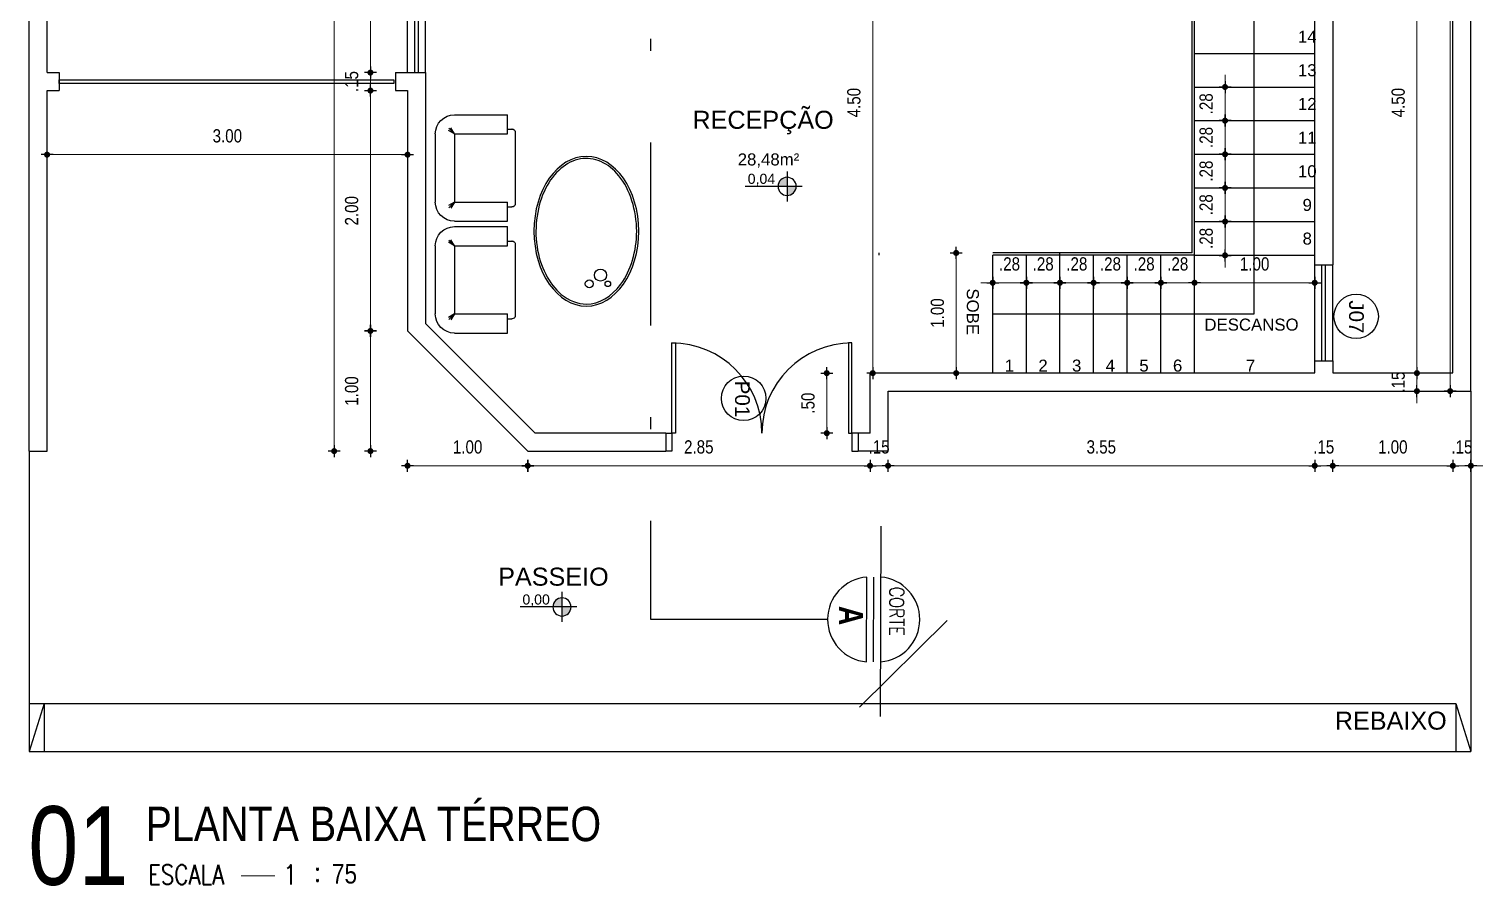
# Model space of a CAD drawing. Header units: millimetres. Extents: x 3212 to 6878, y 1640 to 3386.
# Drawn here: x 3211.97 to 3224.07, y 1699.44 to 1706.57 of the extents above; entities that cross this region are included whole.
import ezdxf
from ezdxf.enums import TextEntityAlignment as Align

# ---------------------------------------------------------------- set-up
doc = ezdxf.new("R2010")
doc.units = ezdxf.units.MM
doc.header["$LTSCALE"] = 0.8
doc.linetypes.add('DASHDOT2', pattern=[12.7, 6.35, -3.175, 0, -3.175])
for name, color, linetype in [('0-COTAS', 8, 'Continuous'), ('A-PEN-W', 7, 'Continuous'), ('A-PEN-Y', 2, 'Continuous'), ('COTA', 2, 'Continuous'), ('E-TXT-G', 3, 'Continuous'), ('E-TXT-Y', 2, 'Continuous'), ('MOVEIS', 7, 'Continuous'), ('NIVEIS', 1, 'Continuous')]:
    doc.layers.add(name, color=color, linetype=linetype)
doc.layers.add('COTAS', color=53, linetype='Continuous', lineweight=9)
doc.layers.add('E-TXT-W', color=7, linetype='Continuous', lineweight=20)
doc.styles.add('CARIMBO_DADOS', font='arial.ttf', dxfattribs={"height": 0.1})
doc.styles.add('F2', font='ARIALN.TTF')
doc.styles.add('REG140', font='romans.shx', dxfattribs={"width": 0.8, "height": 0.35})
doc.styles.add('REG60', font='romans.shx', dxfattribs={"width": 0.8, "height": 0.15})
doc.styles.add('REG80', font='romans.shx', dxfattribs={"width": 0.8, "height": 0.1})
doc.styles.add('REGUA80', font='arial.ttf', dxfattribs={"height": 1})
doc.styles.add('SANSSERIF2', font='sanssb__.ttf', dxfattribs={"width": 0.8})
doc.styles.add('T20', font='PORT2', dxfattribs={"height": 0.2})
doc.styles.add('TEXT', font='arial.ttf')
doc.dimstyles.new('ARQUITETURA', dxfattribs={"dimtxt": 0.11, "dimasz": 0.05, "dimexe": 0.1, "dimexo": 0, "dimgap": 0.1, "dimtad": 1, "dimzin": 5, "dimdsep": 46, "dimtxsty": 'F2', "dimblk": 'COTA', "dimcen": 0, "dimse1": 1, "dimse2": 1, "dimadec": 0, "dimazin": 0, "dimtfac": 2, "dimtix": 1, "dimtmove": 2, "dimatfit": 3, "dimldrblk": 'COTA', "dimfxl": 0, "dimtolj": 1, "dimtzin": 5, "dimarcsym": 0})

# ---------------------------------------------------------------- blocks, each defined once
blk = doc.blocks.new('cotas')
at = {"layer": 'A-PEN-Y'}
h = blk.add_hatch(color=256, dxfattribs=at)
h.paths.add_polyline_path([(0.135, 0, 0.414214), (0, 0.135), (0, 0)])
h.paths.add_polyline_path([(0, 0), (-0.135, 0, 0.414214), (0, -0.135)])
at = {"layer": 'A-PEN-W'}
for p, q in [((0, 0.223), (0, -0.223)), ((-0.223, 0), (0.621, 0))]:
    blk.add_line(p, q, dxfattribs=at)
blk.add_circle((0, 0), 0.135, dxfattribs=at)
at = {"layer": 'A-PEN-W', "style": 'T20'}
blk.add_attdef('COTA', (0.167, 0.038), '', height=0.15, dxfattribs=at)
blk = doc.blocks.new('SOFA_1LG')
at = {"layer": 'MOVEIS'}
for p, q in [((-0.354, 0), (0.354, 0)), ((-0.354, -0.2), (-0.413, -0.14)), ((-0.354, -0.2), (-0.391, -0.137)), ((0.354, -0.2), (0.391, -0.137)), ((0.354, -0.2), (0.413, -0.14)), ((-0.554, -0.2), (-0.554, -0.75)), ((-0.354, -0.2), (-0.417, -0.163)), ((-0.354, -0.2), (0.354, -0.2)), ((-0.354, -0.2), (-0.354, -0.75)), ((0.354, -0.2), (0.417, -0.163)), ((0.354, -0.2), (0.354, -0.75)), ((0.554, -0.2), (0.554, -0.75)), ((-0.354, -0.75), (-0.554, -0.75)), ((-0.404, -0.75), (-0.404, -0.795)), ((0.554, -0.75), (0.354, -0.75)), ((0.404, -0.75), (0.404, -0.795)), ((-0.404, -0.801), (-0.404, -0.795)), ((-0.381, -0.83), (0.381, -0.83)), ((0.404, -0.801), (0.404, -0.795))]:
    blk.add_line(p, q, dxfattribs=at)
for centre, radius, start, end in [((-0.354, -0.2), 0.2, 90, 180), ((0.354, -0.2), 0.2, 360, 90), ((-0.374, -0.801), 0.03, 180, 257.6264), ((0.374, -0.801), 0.03, 282.3736, 0)]:
    blk.add_arc(centre, radius, start, end, dxfattribs=at)
blk = doc.blocks.new('COTA')
at = {"layer": 'COTA'}
for p, q in [((-1, 0), (1, 0)), ((0, 1), (0, -1))]:
    blk.add_line(p, q, dxfattribs=at)
at = {"layer": 'COTA', "const_width": 0.5}
blk.add_lwpolyline([(-0.25, 0, 1), (0.25, 0, 1)], format="xyb", close=True, dxfattribs=at)
blk = doc.blocks.new('*D309')
at = {"layer": '0-COTAS', "color": 0, "lineweight": -2, "transparency": 16777216}
blk.add_line((3552.551, 1830.863), (3552.551, 1829.963), dxfattribs=at)
at = {"layer": 'Defpoints', "color": 0, "transparency": 16777216}
for p in [(3552.86, 1830.913), (3552.551, 1829.913), (3553.86, 1829.913)]:
    blk.add_point(p, dxfattribs=at)
at = {"layer": '0-COTAS', "color": 0, "lineweight": -2, "transparency": 16777216, "xscale": 0.05, "yscale": 0.05, "zscale": 0.05}
for p, rotation in [((3552.551, 1830.913), 90), ((3552.551, 1829.913), 270)]:
    blk.add_blockref('COTA', p, dxfattribs=dict(at, rotation=rotation))
at = {"layer": '0-COTAS', "color": 0, "transparency": 16777216, "insert": (3552.395, 1830.413), "char_height": 0.11, "attachment_point": 5, "rotation": 90, "style": 'F2'}
blk.add_mtext('\\A1;1.00', dxfattribs=at)
blk = doc.blocks.new('*D387')
at = {"layer": '0-COTAS', "color": 0, "lineweight": -2, "transparency": 16777216}
blk.add_line((3553.81, 1829.791), (3552.91, 1829.791), dxfattribs=at)
at = {"layer": 'Defpoints', "color": 0, "transparency": 16777216}
for p in [(3552.86, 1830.913), (3553.86, 1829.913), (3552.86, 1829.791)]:
    blk.add_point(p, dxfattribs=at)
at = {"layer": '0-COTAS', "color": 0, "lineweight": -2, "transparency": 16777216, "xscale": 0.05, "yscale": 0.05, "zscale": 0.05, "rotation": 180}
blk.add_blockref('COTA', (3552.86, 1829.791), dxfattribs=at)
at = {"layer": '0-COTAS', "color": 0, "lineweight": -2, "transparency": 16777216, "xscale": 0.05, "yscale": 0.05, "zscale": 0.05}
blk.add_blockref('COTA', (3553.86, 1829.791), dxfattribs=at)
at = {"layer": '0-COTAS', "color": 0, "transparency": 16777216, "insert": (3553.36, 1829.947), "char_height": 0.11, "attachment_point": 5, "style": 'F2'}
blk.add_mtext('\\A1;1.00', dxfattribs=at)
blk = doc.blocks.new('*D310')
at = {"layer": '0-COTAS', "color": 0, "lineweight": -2, "transparency": 16777216}
for p, q in [((3561.261, 1830.612), (3561.261, 1830.662)), ((3561.261, 1830.562), (3561.261, 1830.412)), ((3561.261, 1830.362), (3561.261, 1830.312))]:
    blk.add_line(p, q, dxfattribs=at)
at = {"layer": 'Defpoints', "color": 0, "transparency": 16777216}
for p in [(3560.76, 1830.562), (3560.76, 1830.412), (3561.261, 1830.412)]:
    blk.add_point(p, dxfattribs=at)
at = {"layer": '0-COTAS', "color": 0, "lineweight": -2, "transparency": 16777216, "xscale": 0.05, "yscale": 0.05, "zscale": 0.05}
for p, rotation in [((3561.261, 1830.562), 270), ((3561.261, 1830.412), 90)]:
    blk.add_blockref('COTA', p, dxfattribs=dict(at, rotation=rotation))
at = {"layer": '0-COTAS', "color": 0, "transparency": 16777216, "insert": (3561.105, 1830.487), "char_height": 0.11, "attachment_point": 5, "rotation": 90, "style": 'F2'}
blk.add_mtext('\\A1;.15', dxfattribs=at)
blk = doc.blocks.new('*D389')
at = {"layer": '0-COTAS', "color": 0, "lineweight": -2, "transparency": 16777216}
for p, q in [((3552.551, 1833.113), (3552.551, 1833.163)), ((3552.551, 1832.913), (3552.551, 1833.063)), ((3552.551, 1832.863), (3552.551, 1832.813))]:
    blk.add_line(p, q, dxfattribs=at)
at = {"layer": 'Defpoints', "color": 0, "transparency": 16777216}
for p in [(3552.551, 1833.063), (3552.86, 1833.063), (3552.86, 1832.913)]:
    blk.add_point(p, dxfattribs=at)
at = {"layer": '0-COTAS', "color": 0, "lineweight": -2, "transparency": 16777216, "xscale": 0.05, "yscale": 0.05, "zscale": 0.05}
for p, rotation in [((3552.551, 1833.063), 270), ((3552.551, 1832.913), 90)]:
    blk.add_blockref('COTA', p, dxfattribs=dict(at, rotation=rotation))
at = {"layer": '0-COTAS', "color": 0, "transparency": 16777216, "insert": (3552.395, 1832.988), "char_height": 0.11, "attachment_point": 5, "rotation": 90, "style": 'F2'}
blk.add_mtext('\\A1;.15', dxfattribs=at)
blk = doc.blocks.new('*D388')
at = {"layer": '0-COTAS', "color": 0, "lineweight": -2, "transparency": 16777216}
blk.add_line((3552.551, 1830.963), (3552.551, 1832.863), dxfattribs=at)
at = {"layer": 'Defpoints', "color": 0, "transparency": 16777216}
for p in [(3552.551, 1832.913), (3552.86, 1832.913), (3552.86, 1830.913)]:
    blk.add_point(p, dxfattribs=at)
at = {"layer": '0-COTAS', "color": 0, "lineweight": -2, "transparency": 16777216, "xscale": 0.05, "yscale": 0.05, "zscale": 0.05}
for p, rotation in [((3552.551, 1832.913), 90), ((3552.551, 1830.913), 270)]:
    blk.add_blockref('COTA', p, dxfattribs=dict(at, rotation=rotation))
at = {"layer": '0-COTAS', "color": 0, "transparency": 16777216, "insert": (3552.395, 1831.913), "char_height": 0.11, "attachment_point": 5, "rotation": 90, "style": 'F2'}
blk.add_mtext('\\A1;2.00', dxfattribs=at)
blk = doc.blocks.new('*D390')
at = {"layer": '0-COTAS', "color": 0, "lineweight": -2, "transparency": 16777216}
blk.add_line((3552.81, 1832.38), (3549.91, 1832.38), dxfattribs=at)
at = {"layer": 'Defpoints', "color": 0, "transparency": 16777216}
for p in [(3549.86, 1832.38), (3549.86, 1832.38), (3552.86, 1832.38)]:
    blk.add_point(p, dxfattribs=at)
at = {"layer": '0-COTAS', "color": 0, "lineweight": -2, "transparency": 16777216, "xscale": 0.05, "yscale": 0.05, "zscale": 0.05, "rotation": 180}
blk.add_blockref('COTA', (3549.86, 1832.38), dxfattribs=at)
at = {"layer": '0-COTAS', "color": 0, "lineweight": -2, "transparency": 16777216, "xscale": 0.05, "yscale": 0.05, "zscale": 0.05}
blk.add_blockref('COTA', (3552.86, 1832.38), dxfattribs=at)
at = {"layer": '0-COTAS', "color": 0, "transparency": 16777216, "insert": (3551.36, 1832.536), "char_height": 0.11, "attachment_point": 5, "style": 'F2'}
blk.add_mtext('\\A1;3.00', dxfattribs=at)
blk = doc.blocks.new('IND_DES')
at = {"layer": 'E-TXT-W'}
blk.add_line((0.0269, -0.2428), (0.1984, -0.2428), dxfattribs=at)
at = {"layer": 'E-TXT-G', "style": 'REG80', "width": 0.8}
for s, p in [('ESCALA', (-0.4463, -0.2864)), ('1', (0.2426, -0.2864)), (':', (0.3988, -0.2706))]:
    blk.add_text(s, height=0.1, dxfattribs=at).set_placement(p)
blk.add_attdef('ESCALA', (0.4897, -0.2812), '', height=0.1, dxfattribs=at)
at = {"layer": 'E-TXT-W', "style": 'SANSSERIF2', "width": 0.6}
blk.add_attdef('00', text='', height=0.4, dxfattribs=at).set_placement((-0.7083, -0.2881), align=Align.CENTER)
at = {"layer": 'E-TXT-Y', "style": 'REG140', "width": 0.8}
for tag, p in [('PROJETO', (-0.4563, 0.1829)), ('DESENHO', (-0.4582, -0.0658))]:
    blk.add_attdef(tag, p, '', height=0.175, dxfattribs=at)
blk = doc.blocks.new('*D397')
at = {"layer": '0-COTAS', "color": 0, "lineweight": -2, "transparency": 16777216}
blk.add_line((3557.426, 1830.612), (3557.426, 1831.512), dxfattribs=at)
at = {"layer": 'Defpoints', "color": 0, "transparency": 16777216}
for p in [(3557.426, 1831.562), (3557.73, 1831.562), (3557.73, 1830.562)]:
    blk.add_point(p, dxfattribs=at)
at = {"layer": '0-COTAS', "color": 0, "lineweight": -2, "transparency": 16777216, "xscale": 0.05, "yscale": 0.05, "zscale": 0.05}
for p, rotation in [((3557.426, 1831.562), 90), ((3557.426, 1830.562), 270)]:
    blk.add_blockref('COTA', p, dxfattribs=dict(at, rotation=rotation))
at = {"layer": '0-COTAS', "color": 0, "transparency": 16777216, "insert": (3557.27, 1831.062), "char_height": 0.11, "attachment_point": 5, "rotation": 90, "style": 'F2'}
blk.add_mtext('\\A1;1.00', dxfattribs=at)
blk = doc.blocks.new('*D398')
at = {"layer": '0-COTAS', "color": 0, "lineweight": -2, "transparency": 16777216}
blk.add_line((3559.46, 1831.314), (3560.36, 1831.314), dxfattribs=at)
at = {"layer": 'Defpoints', "color": 0, "transparency": 16777216}
for p in [(3559.41, 1831.542), (3560.41, 1831.542), (3560.41, 1831.314)]:
    blk.add_point(p, dxfattribs=at)
at = {"layer": '0-COTAS', "color": 0, "lineweight": -2, "transparency": 16777216, "xscale": 0.05, "yscale": 0.05, "zscale": 0.05, "rotation": 180}
blk.add_blockref('COTA', (3559.41, 1831.314), dxfattribs=at)
at = {"layer": '0-COTAS', "color": 0, "lineweight": -2, "transparency": 16777216, "xscale": 0.05, "yscale": 0.05, "zscale": 0.05}
blk.add_blockref('COTA', (3560.41, 1831.314), dxfattribs=at)
at = {"layer": '0-COTAS', "color": 0, "transparency": 16777216, "insert": (3559.91, 1831.47), "char_height": 0.11, "attachment_point": 5, "style": 'F2'}
blk.add_mtext('\\A1;1.00', dxfattribs=at)
blk = doc.blocks.new('*D399')
at = {"layer": '0-COTAS', "color": 0, "lineweight": -2, "transparency": 16777216}
for p, q in [((3558.8, 1831.314), (3558.75, 1831.314)), ((3559.13, 1831.314), (3558.85, 1831.314)), ((3559.18, 1831.314), (3559.23, 1831.314))]:
    blk.add_line(p, q, dxfattribs=at)
at = {"layer": 'Defpoints', "color": 0, "transparency": 16777216}
for p in [(3558.85, 1831.314), (3558.85, 1831.314), (3559.13, 1831.314)]:
    blk.add_point(p, dxfattribs=at)
at = {"layer": '0-COTAS', "color": 0, "lineweight": -2, "transparency": 16777216, "xscale": 0.05, "yscale": 0.05, "zscale": 0.05}
blk.add_blockref('COTA', (3558.85, 1831.314), dxfattribs=at)
at = {"layer": '0-COTAS', "color": 0, "lineweight": -2, "transparency": 16777216, "xscale": 0.05, "yscale": 0.05, "zscale": 0.05, "rotation": 180}
blk.add_blockref('COTA', (3559.13, 1831.314), dxfattribs=at)
at = {"layer": '0-COTAS', "color": 0, "transparency": 16777216, "insert": (3558.99, 1831.47), "char_height": 0.11, "attachment_point": 5, "style": 'F2'}
blk.add_mtext('\\A1;.28', dxfattribs=at)
blk = doc.blocks.new('*D400')
at = {"layer": '0-COTAS', "color": 0, "lineweight": -2, "transparency": 16777216}
for p, q in [((3558.52, 1831.314), (3558.47, 1831.314)), ((3558.85, 1831.314), (3558.57, 1831.314)), ((3558.9, 1831.314), (3558.95, 1831.314))]:
    blk.add_line(p, q, dxfattribs=at)
at = {"layer": 'Defpoints', "color": 0, "transparency": 16777216}
for p in [(3558.57, 1831.314), (3558.57, 1831.314), (3558.85, 1831.314)]:
    blk.add_point(p, dxfattribs=at)
at = {"layer": '0-COTAS', "color": 0, "lineweight": -2, "transparency": 16777216, "xscale": 0.05, "yscale": 0.05, "zscale": 0.05}
blk.add_blockref('COTA', (3558.57, 1831.314), dxfattribs=at)
at = {"layer": '0-COTAS', "color": 0, "lineweight": -2, "transparency": 16777216, "xscale": 0.05, "yscale": 0.05, "zscale": 0.05, "rotation": 180}
blk.add_blockref('COTA', (3558.85, 1831.314), dxfattribs=at)
at = {"layer": '0-COTAS', "color": 0, "transparency": 16777216, "insert": (3558.71, 1831.47), "char_height": 0.11, "attachment_point": 5, "style": 'F2'}
blk.add_mtext('\\A1;.28', dxfattribs=at)
blk = doc.blocks.new('*D401')
at = {"layer": '0-COTAS', "color": 0, "lineweight": -2, "transparency": 16777216}
for p, q in [((3558.24, 1831.314), (3558.19, 1831.314)), ((3558.57, 1831.314), (3558.29, 1831.314)), ((3558.62, 1831.314), (3558.67, 1831.314))]:
    blk.add_line(p, q, dxfattribs=at)
at = {"layer": 'Defpoints', "color": 0, "transparency": 16777216}
for p in [(3558.29, 1831.314), (3558.29, 1831.314), (3558.57, 1831.314)]:
    blk.add_point(p, dxfattribs=at)
at = {"layer": '0-COTAS', "color": 0, "lineweight": -2, "transparency": 16777216, "xscale": 0.05, "yscale": 0.05, "zscale": 0.05}
blk.add_blockref('COTA', (3558.29, 1831.314), dxfattribs=at)
at = {"layer": '0-COTAS', "color": 0, "lineweight": -2, "transparency": 16777216, "xscale": 0.05, "yscale": 0.05, "zscale": 0.05, "rotation": 180}
blk.add_blockref('COTA', (3558.57, 1831.314), dxfattribs=at)
at = {"layer": '0-COTAS', "color": 0, "transparency": 16777216, "insert": (3558.43, 1831.47), "char_height": 0.11, "attachment_point": 5, "style": 'F2'}
blk.add_mtext('\\A1;.28', dxfattribs=at)
blk = doc.blocks.new('*D402')
at = {"layer": '0-COTAS', "color": 0, "lineweight": -2, "transparency": 16777216}
for p, q in [((3557.96, 1831.314), (3557.91, 1831.314)), ((3558.29, 1831.314), (3558.01, 1831.314)), ((3558.34, 1831.314), (3558.39, 1831.314))]:
    blk.add_line(p, q, dxfattribs=at)
at = {"layer": 'Defpoints', "color": 0, "transparency": 16777216}
for p in [(3558.01, 1831.314), (3558.01, 1831.314), (3558.29, 1831.314)]:
    blk.add_point(p, dxfattribs=at)
at = {"layer": '0-COTAS', "color": 0, "lineweight": -2, "transparency": 16777216, "xscale": 0.05, "yscale": 0.05, "zscale": 0.05}
blk.add_blockref('COTA', (3558.01, 1831.314), dxfattribs=at)
at = {"layer": '0-COTAS', "color": 0, "lineweight": -2, "transparency": 16777216, "xscale": 0.05, "yscale": 0.05, "zscale": 0.05, "rotation": 180}
blk.add_blockref('COTA', (3558.29, 1831.314), dxfattribs=at)
at = {"layer": '0-COTAS', "color": 0, "transparency": 16777216, "insert": (3558.15, 1831.47), "char_height": 0.11, "attachment_point": 5, "style": 'F2'}
blk.add_mtext('\\A1;.28', dxfattribs=at)
blk = doc.blocks.new('*D403')
at = {"layer": '0-COTAS', "color": 0, "lineweight": -2, "transparency": 16777216}
for p, q in [((3557.68, 1831.314), (3557.63, 1831.314)), ((3558.01, 1831.314), (3557.73, 1831.314)), ((3558.06, 1831.314), (3558.11, 1831.314))]:
    blk.add_line(p, q, dxfattribs=at)
at = {"layer": 'Defpoints', "color": 0, "transparency": 16777216}
for p in [(3557.73, 1831.314), (3557.73, 1831.314), (3558.01, 1831.314)]:
    blk.add_point(p, dxfattribs=at)
at = {"layer": '0-COTAS', "color": 0, "lineweight": -2, "transparency": 16777216, "xscale": 0.05, "yscale": 0.05, "zscale": 0.05}
blk.add_blockref('COTA', (3557.73, 1831.314), dxfattribs=at)
at = {"layer": '0-COTAS', "color": 0, "lineweight": -2, "transparency": 16777216, "xscale": 0.05, "yscale": 0.05, "zscale": 0.05, "rotation": 180}
blk.add_blockref('COTA', (3558.01, 1831.314), dxfattribs=at)
at = {"layer": '0-COTAS', "color": 0, "transparency": 16777216, "insert": (3557.87, 1831.47), "char_height": 0.11, "attachment_point": 5, "style": 'F2'}
blk.add_mtext('\\A1;.28', dxfattribs=at)
blk = doc.blocks.new('*D319')
at = {"layer": '0-COTAS', "color": 0, "lineweight": -2, "transparency": 16777216}
for p, q in [((3559.08, 1831.314), (3559.03, 1831.314)), ((3559.13, 1831.314), (3559.41, 1831.314)), ((3559.46, 1831.314), (3559.51, 1831.314))]:
    blk.add_line(p, q, dxfattribs=at)
at = {"layer": 'Defpoints', "color": 0, "transparency": 16777216}
for p in [(3559.13, 1831.314), (3559.41, 1831.314), (3559.41, 1831.314)]:
    blk.add_point(p, dxfattribs=at)
at = {"layer": '0-COTAS', "color": 0, "lineweight": -2, "transparency": 16777216, "xscale": 0.05, "yscale": 0.05, "zscale": 0.05}
blk.add_blockref('COTA', (3559.13, 1831.314), dxfattribs=at)
at = {"layer": '0-COTAS', "color": 0, "lineweight": -2, "transparency": 16777216, "xscale": 0.05, "yscale": 0.05, "zscale": 0.05, "rotation": 180}
blk.add_blockref('COTA', (3559.41, 1831.314), dxfattribs=at)
at = {"layer": '0-COTAS', "color": 0, "transparency": 16777216, "insert": (3559.27, 1831.47), "char_height": 0.11, "attachment_point": 5, "style": 'F2'}
blk.add_mtext('\\A1;.28', dxfattribs=at)
blk = doc.blocks.new('*D404')
at = {"layer": '0-COTAS', "color": 0, "lineweight": -2, "transparency": 16777216}
for p, q in [((3559.664, 1831.873), (3559.664, 1831.923)), ((3559.664, 1831.542), (3559.664, 1831.823)), ((3559.664, 1831.492), (3559.664, 1831.442))]:
    blk.add_line(p, q, dxfattribs=at)
at = {"layer": 'Defpoints', "color": 0, "transparency": 16777216}
for p in [(3559.604, 1831.823), (3559.664, 1831.823), (3559.604, 1831.542)]:
    blk.add_point(p, dxfattribs=at)
at = {"layer": '0-COTAS', "color": 0, "lineweight": -2, "transparency": 16777216, "xscale": 0.05, "yscale": 0.05, "zscale": 0.05}
for p, rotation in [((3559.664, 1831.823), 270), ((3559.664, 1831.542), 90)]:
    blk.add_blockref('COTA', p, dxfattribs=dict(at, rotation=rotation))
at = {"layer": '0-COTAS', "color": 0, "transparency": 16777216, "insert": (3559.507, 1831.683), "char_height": 0.11, "attachment_point": 5, "rotation": 90, "style": 'F2'}
blk.add_mtext('\\A1;.28', dxfattribs=at)
blk = doc.blocks.new('*D405')
at = {"layer": '0-COTAS', "color": 0, "lineweight": -2, "transparency": 16777216}
for p, q in [((3559.664, 1832.153), (3559.664, 1832.203)), ((3559.664, 1831.823), (3559.664, 1832.103)), ((3559.664, 1831.773), (3559.664, 1831.723))]:
    blk.add_line(p, q, dxfattribs=at)
at = {"layer": 'Defpoints', "color": 0, "transparency": 16777216}
for p in [(3559.664, 1832.103), (3559.664, 1832.103), (3559.604, 1831.823)]:
    blk.add_point(p, dxfattribs=at)
at = {"layer": '0-COTAS', "color": 0, "lineweight": -2, "transparency": 16777216, "xscale": 0.05, "yscale": 0.05, "zscale": 0.05}
for p, rotation in [((3559.664, 1832.103), 270), ((3559.664, 1831.823), 90)]:
    blk.add_blockref('COTA', p, dxfattribs=dict(at, rotation=rotation))
at = {"layer": '0-COTAS', "color": 0, "transparency": 16777216, "insert": (3559.507, 1831.963), "char_height": 0.11, "attachment_point": 5, "rotation": 90, "style": 'F2'}
blk.add_mtext('\\A1;.28', dxfattribs=at)
blk = doc.blocks.new('*D406')
at = {"layer": '0-COTAS', "color": 0, "lineweight": -2, "transparency": 16777216}
for p, q in [((3559.664, 1832.433), (3559.664, 1832.483)), ((3559.664, 1832.103), (3559.664, 1832.383)), ((3559.664, 1832.053), (3559.664, 1832.003))]:
    blk.add_line(p, q, dxfattribs=at)
at = {"layer": 'Defpoints', "color": 0, "transparency": 16777216}
for p in [(3559.664, 1832.383), (3559.664, 1832.383), (3559.664, 1832.103)]:
    blk.add_point(p, dxfattribs=at)
at = {"layer": '0-COTAS', "color": 0, "lineweight": -2, "transparency": 16777216, "xscale": 0.05, "yscale": 0.05, "zscale": 0.05}
for p, rotation in [((3559.664, 1832.383), 270), ((3559.664, 1832.103), 90)]:
    blk.add_blockref('COTA', p, dxfattribs=dict(at, rotation=rotation))
at = {"layer": '0-COTAS', "color": 0, "transparency": 16777216, "insert": (3559.507, 1832.243), "char_height": 0.11, "attachment_point": 5, "rotation": 90, "style": 'F2'}
blk.add_mtext('\\A1;.28', dxfattribs=at)
blk = doc.blocks.new('*D407')
at = {"layer": '0-COTAS', "color": 0, "lineweight": -2, "transparency": 16777216}
for p, q in [((3559.664, 1832.713), (3559.664, 1832.763)), ((3559.664, 1832.383), (3559.664, 1832.663)), ((3559.664, 1832.333), (3559.664, 1832.283))]:
    blk.add_line(p, q, dxfattribs=at)
at = {"layer": 'Defpoints', "color": 0, "transparency": 16777216}
for p in [(3559.664, 1832.663), (3559.664, 1832.663), (3559.664, 1832.383)]:
    blk.add_point(p, dxfattribs=at)
at = {"layer": '0-COTAS', "color": 0, "lineweight": -2, "transparency": 16777216, "xscale": 0.05, "yscale": 0.05, "zscale": 0.05}
for p, rotation in [((3559.664, 1832.663), 270), ((3559.664, 1832.383), 90)]:
    blk.add_blockref('COTA', p, dxfattribs=dict(at, rotation=rotation))
at = {"layer": '0-COTAS', "color": 0, "transparency": 16777216, "insert": (3559.507, 1832.523), "char_height": 0.11, "attachment_point": 5, "rotation": 90, "style": 'F2'}
blk.add_mtext('\\A1;.28', dxfattribs=at)
blk = doc.blocks.new('*D408')
at = {"layer": '0-COTAS', "color": 0, "lineweight": -2, "transparency": 16777216}
for p, q in [((3559.664, 1832.993), (3559.664, 1833.043)), ((3559.664, 1832.663), (3559.664, 1832.943)), ((3559.664, 1832.613), (3559.664, 1832.563))]:
    blk.add_line(p, q, dxfattribs=at)
at = {"layer": 'Defpoints', "color": 0, "transparency": 16777216}
for p in [(3559.664, 1832.943), (3559.664, 1832.943), (3559.664, 1832.663)]:
    blk.add_point(p, dxfattribs=at)
at = {"layer": '0-COTAS', "color": 0, "lineweight": -2, "transparency": 16777216, "xscale": 0.05, "yscale": 0.05, "zscale": 0.05}
for p, rotation in [((3559.664, 1832.943), 270), ((3559.664, 1832.663), 90)]:
    blk.add_blockref('COTA', p, dxfattribs=dict(at, rotation=rotation))
at = {"layer": '0-COTAS', "color": 0, "transparency": 16777216, "insert": (3559.507, 1832.803), "char_height": 0.11, "attachment_point": 5, "rotation": 90, "style": 'F2'}
blk.add_mtext('\\A1;.28', dxfattribs=at)
blk = doc.blocks.new('*D410')
at = {"layer": '0-COTAS', "color": 0, "lineweight": -2, "transparency": 16777216}
blk.add_line((3556.349, 1830.112), (3556.349, 1830.512), dxfattribs=at)
at = {"layer": 'Defpoints', "color": 0, "transparency": 16777216}
for p in [(3556.349, 1830.562), (3556.709, 1830.562), (3556.709, 1830.062)]:
    blk.add_point(p, dxfattribs=at)
at = {"layer": '0-COTAS', "color": 0, "lineweight": -2, "transparency": 16777216, "xscale": 0.05, "yscale": 0.05, "zscale": 0.05}
for p, rotation in [((3556.349, 1830.562), 90), ((3556.349, 1830.062), 270)]:
    blk.add_blockref('COTA', p, dxfattribs=dict(at, rotation=rotation))
at = {"layer": '0-COTAS', "color": 0, "transparency": 16777216, "insert": (3556.193, 1830.312), "char_height": 0.11, "attachment_point": 5, "rotation": 90, "style": 'F2'}
blk.add_mtext('\\A1;.50', dxfattribs=at)
blk = doc.blocks.new('*D415')
at = {"layer": '0-COTAS', "color": 0, "lineweight": -2, "transparency": 16777216}
blk.add_line((3556.732, 1830.612), (3556.732, 1835.013), dxfattribs=at)
at = {"layer": 'Defpoints', "color": 0, "transparency": 16777216}
for p in [(3556.71, 1835.063), (3556.732, 1835.063), (3556.709, 1830.562)]:
    blk.add_point(p, dxfattribs=at)
at = {"layer": '0-COTAS', "color": 0, "lineweight": -2, "transparency": 16777216, "xscale": 0.05, "yscale": 0.05, "zscale": 0.05}
for p, rotation in [((3556.732, 1835.063), 90), ((3556.732, 1830.562), 270)]:
    blk.add_blockref('COTA', p, dxfattribs=dict(at, rotation=rotation))
at = {"layer": '0-COTAS', "color": 0, "transparency": 16777216, "insert": (3556.575, 1832.813), "char_height": 0.11, "attachment_point": 5, "rotation": 90, "style": 'F2'}
blk.add_mtext('\\A1;4.50', dxfattribs=at)
blk = doc.blocks.new('*D347')
at = {"layer": '0-COTAS', "color": 0, "lineweight": -2, "transparency": 16777216}
blk.add_line((3552.551, 1833.113), (3552.551, 1835.013), dxfattribs=at)
at = {"layer": 'Defpoints', "color": 0, "transparency": 16777216}
for p in [(3552.551, 1835.063), (3556.11, 1835.063), (3552.76, 1833.063)]:
    blk.add_point(p, dxfattribs=at)
at = {"layer": '0-COTAS', "color": 0, "lineweight": -2, "transparency": 16777216, "xscale": 0.05, "yscale": 0.05, "zscale": 0.05}
for p, rotation in [((3552.551, 1835.063), 90), ((3552.551, 1833.063), 270)]:
    blk.add_blockref('COTA', p, dxfattribs=dict(at, rotation=rotation))
at = {"layer": '0-COTAS', "color": 0, "transparency": 16777216, "insert": (3552.395, 1834.063), "char_height": 0.11, "attachment_point": 5, "rotation": 90, "style": 'F2'}
blk.add_mtext('\\A1;2.00', dxfattribs=at)
blk = doc.blocks.new('*D350')
at = {"layer": '0-COTAS', "color": 0, "lineweight": -2, "transparency": 16777216}
blk.add_line((3561.261, 1830.612), (3561.261, 1835.013), dxfattribs=at)
at = {"layer": 'Defpoints', "color": 0, "transparency": 16777216}
for p in [(3558.835, 1835.063), (3561.261, 1835.063), (3559.692, 1830.562)]:
    blk.add_point(p, dxfattribs=at)
at = {"layer": '0-COTAS', "color": 0, "lineweight": -2, "transparency": 16777216, "xscale": 0.05, "yscale": 0.05, "zscale": 0.05}
for p, rotation in [((3561.261, 1835.063), 90), ((3561.261, 1830.562), 270)]:
    blk.add_blockref('COTA', p, dxfattribs=dict(at, rotation=rotation))
at = {"layer": '0-COTAS', "color": 0, "transparency": 16777216, "insert": (3561.105, 1832.813), "char_height": 0.11, "attachment_point": 5, "rotation": 90, "style": 'F2'}
blk.add_mtext('\\A1;4.50', dxfattribs=at)
blk = doc.blocks.new('*D378')
at = {"layer": '0-COTAS', "color": 0, "lineweight": -2, "transparency": 16777216}
blk.add_line((3553.91, 1829.791), (3556.659, 1829.791), dxfattribs=at)
at = {"layer": 'Defpoints', "color": 0, "transparency": 16777216}
for p in [(3556.709, 1830.062), (3553.86, 1829.913), (3556.709, 1829.791)]:
    blk.add_point(p, dxfattribs=at)
at = {"layer": '0-COTAS', "color": 0, "lineweight": -2, "transparency": 16777216, "xscale": 0.05, "yscale": 0.05, "zscale": 0.05, "rotation": 180}
blk.add_blockref('COTA', (3553.86, 1829.791), dxfattribs=at)
at = {"layer": '0-COTAS', "color": 0, "lineweight": -2, "transparency": 16777216, "xscale": 0.05, "yscale": 0.05, "zscale": 0.05}
blk.add_blockref('COTA', (3556.709, 1829.791), dxfattribs=at)
at = {"layer": '0-COTAS', "color": 0, "transparency": 16777216, "insert": (3555.284, 1829.947), "char_height": 0.11, "attachment_point": 5, "style": 'F2'}
blk.add_mtext('\\A1;2.85', dxfattribs=at)
blk = doc.blocks.new('*D379')
at = {"layer": '0-COTAS', "color": 0, "lineweight": -2, "transparency": 16777216}
for p, q in [((3556.659, 1829.791), (3556.609, 1829.791)), ((3556.709, 1829.791), (3556.859, 1829.791)), ((3556.909, 1829.791), (3556.959, 1829.791))]:
    blk.add_line(p, q, dxfattribs=at)
at = {"layer": 'Defpoints', "color": 0, "transparency": 16777216}
for p in [(3556.859, 1830.163), (3556.709, 1830.062), (3556.859, 1829.791)]:
    blk.add_point(p, dxfattribs=at)
at = {"layer": '0-COTAS', "color": 0, "lineweight": -2, "transparency": 16777216, "xscale": 0.05, "yscale": 0.05, "zscale": 0.05}
blk.add_blockref('COTA', (3556.709, 1829.791), dxfattribs=at)
at = {"layer": '0-COTAS', "color": 0, "lineweight": -2, "transparency": 16777216, "xscale": 0.05, "yscale": 0.05, "zscale": 0.05, "rotation": 180}
blk.add_blockref('COTA', (3556.859, 1829.791), dxfattribs=at)
at = {"layer": '0-COTAS', "color": 0, "transparency": 16777216, "insert": (3556.784, 1829.947), "char_height": 0.11, "attachment_point": 5, "style": 'F2'}
blk.add_mtext('\\A1;.15', dxfattribs=at)
blk = doc.blocks.new('*D380')
at = {"layer": '0-COTAS', "color": 0, "lineweight": -2, "transparency": 16777216}
blk.add_line((3556.909, 1829.791), (3560.36, 1829.791), dxfattribs=at)
at = {"layer": 'Defpoints', "color": 0, "transparency": 16777216}
for p in [(3560.41, 1830.562), (3556.859, 1830.163), (3560.41, 1829.791)]:
    blk.add_point(p, dxfattribs=at)
at = {"layer": '0-COTAS', "color": 0, "lineweight": -2, "transparency": 16777216, "xscale": 0.05, "yscale": 0.05, "zscale": 0.05, "rotation": 180}
blk.add_blockref('COTA', (3556.859, 1829.791), dxfattribs=at)
at = {"layer": '0-COTAS', "color": 0, "lineweight": -2, "transparency": 16777216, "xscale": 0.05, "yscale": 0.05, "zscale": 0.05}
blk.add_blockref('COTA', (3560.41, 1829.791), dxfattribs=at)
at = {"layer": '0-COTAS', "color": 0, "transparency": 16777216, "insert": (3558.634, 1829.947), "char_height": 0.11, "attachment_point": 5, "style": 'F2'}
blk.add_mtext('\\A1;3.55', dxfattribs=at)
blk = doc.blocks.new('*D381')
at = {"layer": '0-COTAS', "color": 0, "lineweight": -2, "transparency": 16777216}
for p, q in [((3560.36, 1829.791), (3560.31, 1829.791)), ((3560.41, 1829.791), (3560.56, 1829.791)), ((3560.61, 1829.791), (3560.66, 1829.791))]:
    blk.add_line(p, q, dxfattribs=at)
at = {"layer": 'Defpoints', "color": 0, "transparency": 16777216}
for p in [(3560.41, 1830.562), (3560.56, 1830.562), (3560.56, 1829.791)]:
    blk.add_point(p, dxfattribs=at)
at = {"layer": '0-COTAS', "color": 0, "lineweight": -2, "transparency": 16777216, "xscale": 0.05, "yscale": 0.05, "zscale": 0.05}
blk.add_blockref('COTA', (3560.41, 1829.791), dxfattribs=at)
at = {"layer": '0-COTAS', "color": 0, "lineweight": -2, "transparency": 16777216, "xscale": 0.05, "yscale": 0.05, "zscale": 0.05, "rotation": 180}
blk.add_blockref('COTA', (3560.56, 1829.791), dxfattribs=at)
at = {"layer": '0-COTAS', "color": 0, "transparency": 16777216, "insert": (3560.485, 1829.947), "char_height": 0.11, "attachment_point": 5, "style": 'F2'}
blk.add_mtext('\\A1;.15', dxfattribs=at)
blk = doc.blocks.new('*D382')
at = {"layer": '0-COTAS', "color": 0, "lineweight": -2, "transparency": 16777216}
blk.add_line((3560.61, 1829.791), (3561.51, 1829.791), dxfattribs=at)
at = {"layer": 'Defpoints', "color": 0, "transparency": 16777216}
for p in [(3560.56, 1830.562), (3561.56, 1830.562), (3561.56, 1829.791)]:
    blk.add_point(p, dxfattribs=at)
at = {"layer": '0-COTAS', "color": 0, "lineweight": -2, "transparency": 16777216, "xscale": 0.05, "yscale": 0.05, "zscale": 0.05, "rotation": 180}
blk.add_blockref('COTA', (3560.56, 1829.791), dxfattribs=at)
at = {"layer": '0-COTAS', "color": 0, "lineweight": -2, "transparency": 16777216, "xscale": 0.05, "yscale": 0.05, "zscale": 0.05}
blk.add_blockref('COTA', (3561.56, 1829.791), dxfattribs=at)
at = {"layer": '0-COTAS', "color": 0, "transparency": 16777216, "insert": (3561.06, 1829.947), "char_height": 0.11, "attachment_point": 5, "style": 'F2'}
blk.add_mtext('\\A1;1.00', dxfattribs=at)
blk = doc.blocks.new('*D383')
at = {"layer": '0-COTAS', "color": 0, "lineweight": -2, "transparency": 16777216}
for p, q in [((3561.51, 1829.791), (3561.46, 1829.791)), ((3561.56, 1829.791), (3561.71, 1829.791)), ((3561.76, 1829.791), (3561.81, 1829.791))]:
    blk.add_line(p, q, dxfattribs=at)
at = {"layer": 'Defpoints', "color": 0, "transparency": 16777216}
for p in [(3561.56, 1830.562), (3561.71, 1830.564), (3561.71, 1829.791)]:
    blk.add_point(p, dxfattribs=at)
at = {"layer": '0-COTAS', "color": 0, "lineweight": -2, "transparency": 16777216, "xscale": 0.05, "yscale": 0.05, "zscale": 0.05}
blk.add_blockref('COTA', (3561.56, 1829.791), dxfattribs=at)
at = {"layer": '0-COTAS', "color": 0, "lineweight": -2, "transparency": 16777216, "xscale": 0.05, "yscale": 0.05, "zscale": 0.05, "rotation": 180}
blk.add_blockref('COTA', (3561.71, 1829.791), dxfattribs=at)
at = {"layer": '0-COTAS', "color": 0, "transparency": 16777216, "insert": (3561.635, 1829.947), "char_height": 0.11, "attachment_point": 5, "style": 'F2'}
blk.add_mtext('\\A1;.15', dxfattribs=at)
blk = doc.blocks.new('*D307')
at = {"layer": '0-COTAS', "color": 0, "lineweight": -2, "transparency": 16777216}
blk.add_line((3561.537, 1830.462), (3561.537, 1845.707), dxfattribs=at)
at = {"layer": 'Defpoints', "color": 0, "transparency": 16777216}
for p in [(3560.56, 1845.757), (3561.537, 1845.757), (3560.522, 1830.412)]:
    blk.add_point(p, dxfattribs=at)
at = {"layer": '0-COTAS', "color": 0, "lineweight": -2, "transparency": 16777216, "xscale": 0.05, "yscale": 0.05, "zscale": 0.05}
for p, rotation in [((3561.537, 1845.757), 90), ((3561.537, 1830.412), 270)]:
    blk.add_blockref('COTA', p, dxfattribs=dict(at, rotation=rotation))
at = {"layer": '0-COTAS', "color": 0, "transparency": 16777216, "insert": (3561.381, 1838.085), "char_height": 0.11, "attachment_point": 5, "rotation": 90, "style": 'F2'}
blk.add_mtext('\\A1;15.35', dxfattribs=at)
blk = doc.blocks.new('*D308')
at = {"layer": '0-COTAS', "color": 0, "lineweight": -2, "transparency": 16777216}
blk.add_line((3552.249, 1829.963), (3552.249, 1845.713), dxfattribs=at)
at = {"layer": 'Defpoints', "color": 0, "transparency": 16777216}
for p in [(3552.249, 1845.763), (3552.906, 1845.763), (3556.859, 1829.913)]:
    blk.add_point(p, dxfattribs=at)
at = {"layer": '0-COTAS', "color": 0, "lineweight": -2, "transparency": 16777216, "xscale": 0.05, "yscale": 0.05, "zscale": 0.05}
for p, rotation in [((3552.249, 1845.763), 90), ((3552.249, 1829.913), 270)]:
    blk.add_blockref('COTA', p, dxfattribs=dict(at, rotation=rotation))
at = {"layer": '0-COTAS', "color": 0, "transparency": 16777216, "insert": (3552.093, 1837.838), "char_height": 0.11, "attachment_point": 5, "rotation": 90, "style": 'F2'}
blk.add_mtext('\\A1;15.85', dxfattribs=at)
blk = doc.blocks.new('arquitetura terreo')
at = {"layer": '0-COTAS', "linetype": 'DASHDOT2', "ltscale": 0.3}
for p, q in [((-6.703, 33.2), (-6.703, 0.9)), ((-6.703, 0.9), (-5.228, 0.9))]:
    blk.add_line(p, q, dxfattribs=at)
at = {"layer": '0-COTAS'}
for p, q in [((-11.875, 2.3), (-11.875, 32.3)), ((0.125, 2.8), (0.125, 32.3)), ((-11.725, 5.45), (-11.725, 32.15)), ((-0.025, 2.95), (-0.025, 32.15)), ((-1.025, 9.5), (-1.025, 3.85)), ((-8.725, 5.45), (-8.725, 7.45)), ((-8.665, 5.45), (-8.665, 7.45)), ((-8.635, 5.45), (-8.635, 7.45)), ((-8.575, 5.45), (-8.575, 7.45)), ((-2.195, 3.95), (-2.195, 7.45)), ((-2.175, 3.93), (-2.175, 7.45)), ((-1.175, 3.85), (-1.175, 7.45)), ((-1.682, 6.736), (-1.682, 3.44)), ((-2.175, 5.61), (-1.175, 5.61)), ((-11.725, 5.45), (-11.625, 5.45)), ((-11.625, 5.45), (-11.625, 5.3)), ((-8.825, 5.45), (-8.725, 5.45)), ((-8.825, 5.45), (-8.825, 5.3)), ((-8.725, 5.45), (-8.575, 5.45)), ((-8.575, 5.45), (-8.575, 3.362)), ((-11.625, 5.39), (-8.839, 5.39)), ((-11.625, 5.36), (-11.625, 5.39)), ((-8.839, 5.36), (-11.625, 5.36)), ((-8.839, 5.39), (-8.839, 5.36)), ((-2.175, 5.33), (-1.175, 5.33)), ((-11.725, 2.3), (-11.725, 5.3)), ((-11.725, 5.3), (-11.625, 5.3)), ((-8.825, 5.3), (-8.725, 5.3)), ((-8.725, 5.3), (-8.725, 3.3)), ((-2.175, 5.05), (-1.175, 5.05)), ((-2.175, 4.77), (-1.175, 4.77)), ((-2.175, 4.49), (-1.175, 4.49)), ((-2.175, 4.21), (-1.175, 4.21)), ((-4.8, 3.93), (-4.8, 3.95)), ((-2.195, 3.95), (-3.855, 3.95)), ((-3.855, 2.95), (-3.855, 3.93)), ((-2.175, 3.93), (-3.855, 3.93)), ((-3.575, 2.95), (-3.575, 3.93)), ((-3.295, 2.95), (-3.295, 3.95)), ((-3.015, 2.95), (-3.015, 3.93)), ((-2.735, 2.95), (-2.735, 3.93)), ((-2.455, 2.95), (-2.455, 3.93)), ((-2.175, 2.95), (-2.175, 3.93)), ((-2.175, 3.93), (-1.175, 3.93)), ((-1.175, 3.85), (-1.025, 3.85)), ((-1.175, 3.05), (-1.175, 3.85)), ((-1.115, 3.05), (-1.115, 3.85)), ((-1.085, 3.05), (-1.085, 3.85)), ((-1.025, 3.05), (-1.025, 3.85)), ((-1.682, 3.44), (-3.855, 3.44)), ((-8.725, 3.3), (-7.725, 2.3)), ((-8.575, 3.362), (-7.662, 2.45)), ((-1.175, 2.95), (-1.175, 3.05)), ((-1.175, 3.05), (-1.025, 3.05)), ((-1.025, 3.05), (-1.025, 2.95)), ((-4.876, 2.45), (-4.876, 2.95)), ((-4.876, 2.95), (-1.175, 2.95)), ((-1.025, 2.95), (-0.025, 2.95)), ((-4.726, 2.3), (-4.726, 2.8)), ((-4.726, 2.8), (-1.025, 2.8)), ((-1.025, 2.8), (0.125, 2.8)), ((-6.576, 2.45), (-7.662, 2.45)), ((-6.576, 2.45), (-6.576, 2.3)), ((-4.876, 2.45), (-4.976, 2.45)), ((-4.976, 2.45), (-4.976, 2.3)), ((-11.875, 2.3), (-11.725, 2.3)), ((-7.725, 2.3), (-6.576, 2.3)), ((-4.726, 2.3), (-4.976, 2.3)), ((-4.905, 0.547), (-4.903, 1.252)), ((-4.846, 0.546), (-4.844, 1.251))]:
    blk.add_line(p, q, dxfattribs=at)
at = {"layer": '0-COTAS', "color": 8, "ltscale": 0.05}
for p, q in [((0.125, 2.8), (0.125, -0.2)), ((-11.875, 2.3), (-11.875, -0.2)), ((-11.875, 0.2), (0, 0.2)), ((-11.75, 0.2), (-11.875, -0.2)), ((-11.75, 0.2), (-11.875, -0.2)), ((-11.75, 0.2), (-11.75, -0.2)), ((-11.75, 0.2), (-11.75, -0.2)), ((0, 0.2), (0, -0.2)), ((0, 0.2), (0.125, -0.2)), ((0, 0.2), (0, -0.2)), ((0, 0.2), (0.125, -0.2)), ((-11.875, -0.2), (0.125, -0.2)), ((-11.875, -0.2), (-4.875, -0.2))]:
    blk.add_line(p, q, dxfattribs=at)
at = {"layer": '0-COTAS', "color": 6}
for p, q in [((-4.789, 0.091), (-4.783, 1.674)), ((-4.963, 0.168), (-4.233, 0.891))]:
    blk.add_line(p, q, dxfattribs=at)
at = {"layer": '0-COTAS'}
for points in [[(-6.526, 2.45), (-6.526, 3.2), (-6.496, 3.2), (-6.496, 2.45)], [(-5.026, 2.45), (-5.026, 3.2), (-5.056, 3.2), (-5.056, 2.45)]]:
    blk.add_lwpolyline(points, close=True, dxfattribs=at)
for points in [[(-6.576, 2.45), (-6.526, 2.45), (-6.526, 2.3), (-6.576, 2.3)], [(-4.976, 2.45), (-5.026, 2.45), (-5.026, 2.3), (-4.976, 2.3)]]:
    blk.add_lwpolyline(points, dxfattribs=at)
for centre, radius in [((-7.119, 3.765), 0.0503), ((-7.213, 3.692), 0.0327), ((-7.058, 3.692), 0.0232), ((-0.83, 3.421), 0.185), ((-5.928, 2.739), 0.185)]:
    blk.add_circle(centre, radius, dxfattribs=at)
for centre, radius, start, end in [((-6.526, 2.45), 0.75, 0, 90), ((-5.026, 2.45), 0.75, 90, 180), ((-4.875, 0.899), 0.354, 94.5691, 265.0088), ((-4.816, 0.899), 0.354, 274.5691, 85.0088)]:
    blk.add_arc(centre, radius, start, end, dxfattribs=at)
at = {"layer": '0-COTAS', "extrusion": (0, 0, -1)}
blk.add_ellipse((-7.237, 4.13), major_axis=(0, -0.623), ratio=0.7, dxfattribs=at)
at = {"layer": '0-COTAS'}
blk.add_open_spline([(-7.237, 3.524), (-7.31, 3.524), (-7.382, 3.551), (-7.547, 3.688), (-7.623, 3.837), (-7.672, 4.169), (-7.645, 4.349), (-7.509, 4.621), (-7.4, 4.712), (-7.173, 4.751), (-7.054, 4.7), (-6.874, 4.478), (-6.818, 4.304), (-6.818, 3.965), (-6.867, 3.802), (-7.027, 3.583), (-7.133, 3.524), (-7.237, 3.524)], degree=3, knots=[0, 0, 0, 0, 0.525814, 0.525814, 1.363017, 1.363017, 2.192453, 2.192453, 3.021767, 3.021767, 3.854626, 3.854626, 4.712753, 4.712753, 5.520055, 5.520055, 6.283185, 6.283185, 6.283185, 6.283185], dxfattribs=at)
at = {"layer": '0-COTAS', "xscale": -0.8, "yscale": 0.8, "zscale": 0.8, "rotation": 90}
for p in [(-8.494, 4.656), (-8.494, 3.725)]:
    blk.add_blockref('SOFA_1LG', p, dxfattribs=at)
at = {"layer": '0-COTAS'}
ref = blk.add_blockref('cotas', (-5.566, 4.503), dxfattribs=dict(at, xscale=-0.5599999999976717, yscale=0.5599999999994907, zscale=0.5599999999994907))
ref.add_attrib('COTA', '0,04', (-5.894, 4.524), dxfattribs={"layer": 'NIVEIS', "color": 7, "height": 0.084, "style": 'TEXT'})
ref = blk.add_blockref('cotas', (-7.44, 1.003), dxfattribs=dict(at, xscale=-0.5599999999976717, yscale=0.5599999999994907, zscale=0.5599999999994907))
ref.add_attrib('COTA', '0,00', (-7.769, 1.023), dxfattribs={"layer": 'NIVEIS', "color": 1, "height": 0.084, "style": 'TEXT'})
ref = blk.add_blockref('IND_DES', (-10.155, -0.838), dxfattribs=dict(at, xscale=1.636240131907927, yscale=1.636240131907927, zscale=1.636240131907927))
ref.add_attrib('00', '01', dxfattribs={"layer": 'E-TXT-W', "height": 0.6545, "style": 'F2'}).set_placement((-11.465, -1.31), align=Align.CENTER)
ref.add_attrib('DESENHO', 'PLANTA BAIXA TÉRREO', (-10.905, -0.946), dxfattribs={"layer": 'E-TXT-Y', "color": 2, "height": 0.28634, "style": 'F2'})
ref.add_attrib('ESCALA', '75', (-9.354, -1.299), dxfattribs={"layer": 'E-TXT-G', "color": 7, "height": 0.1636, "style": 'F2'})
at = {"layer": '0-COTAS', "style": 'REGUA80'}
for s, p in [('J07', (-0.889, 3.417)), ('P01', (-5.999, 2.734))]:
    blk.add_text(s, height=0.1226, rotation=270, dxfattribs=at).set_placement(p, align=Align.CENTER)
at = {"layer": '0-COTAS', "color": 7, "width": 0.8}
for s, height, style, p in [('CORTE', 0.12, 'REG60', (-4.713, 1.171)), ('A', 0.2, 'SANSSERIF2', (-5.134, 1.012))]:
    blk.add_text(s, height=height, rotation=269.789, dxfattribs=dict(at, style=style)).set_placement(p)
at = {"layer": '0-COTAS', "color": 230, "attachment_point": 5, "style": 'CARIMBO_DADOS'}
for s, insert, char_height in [('14', (-1.237, 5.748), 0.1), ('13', (-1.237, 5.469), 0.1), ('12', (-1.237, 5.189), 0.1), ('11', (-1.237, 4.908), 0.1), ('28,48m²', (-5.721, 4.718), 0.1), ('10', (-1.237, 4.628), 0.1), ('9', (-1.237, 4.348), 0.1), ('8', (-1.237, 4.068), 0.1), ('DESCANSO', (-1.701, 3.352), 0.1), ('1', (-3.716, 3.011), 0.1), ('2', (-3.436, 3.011), 0.1), ('3', (-3.156, 3.011), 0.1), ('4', (-2.876, 3.011), 0.1), ('5', (-2.596, 3.011), 0.1), ('6', (-2.316, 3.011), 0.1), ('7', (-1.709, 3.011), 0.1), ('PASSEIO', (-7.511, 1.254), 0.15), ('REBAIXO', (-0.542, 0.056), 0.15)]:
    blk.add_mtext(s, dxfattribs=dict(at, insert=insert, char_height=char_height))
at = {"layer": '0-COTAS', "color": 230, "insert": (-5.766, 5.034), "char_height": 0.15, "attachment_point": 5, "style": 'CARIMBO_DADOS'}
blk.add_mtext_dynamic_manual_height_columns('RECEPÇÃO', width=0.84921, gutter_width=0.5, heights=[0], dxfattribs=at)
at = {"layer": '0-COTAS', "color": 230, "insert": (-4.021, 3.46), "char_height": 0.1, "attachment_point": 5, "rotation": 270, "style": 'CARIMBO_DADOS'}
blk.add_mtext('SOBE', dxfattribs=at)
at = {"layer": '0-COTAS'}
for base, p1, p2, picture, middle, set_off in [((-9.336, 18.15), (-4.726, 2.3), (-8.679, 18.15), '*D308', (-9.492, 10.225), (-3561.585, -1827.613)), ((-0.0479, 18.1446), (-1.0622, 2.7995), (-1.025, 18.1446), '*D307', (-0.2041, 10.4721), (-3561.5846, -1827.6128)), ((-9.033, 7.45), (-8.825, 5.45), (-5.475, 7.45), '*D347', (-9.19, 6.45), (-3561.585, -1827.613)), ((-4.853, 7.45), (-4.876, 2.95), (-4.875, 7.45), '*D415', (-5.009, 5.2), (-3561.585, -1827.613)), ((-0.324, 7.45), (-1.892, 2.95), (-2.75, 7.45), '*D350', (-0.48, 5.2), (-3561.585, -1827.613)), ((-9.033, 5.45), (-8.725, 5.3), (-8.725, 5.45), '*D389', (-9.19, 5.375), (-3561.585, -1827.613)), ((-9.033, 5.3), (-8.725, 3.3), (-8.725, 5.3), '*D388', (-9.19, 4.3), (-3561.585, -1827.613)), ((-1.921, 5.33), (-1.921, 5.05), (-1.921, 5.33), '*D408', (-2.077, 5.19), (-3561.585, -1827.613)), ((-1.921, 5.05), (-1.921, 4.77), (-1.921, 5.05), '*D407', (-2.077, 4.91), (-3561.585, -1827.613)), ((-1.921, 4.77), (-1.921, 4.49), (-1.921, 4.77), '*D406', (-2.077, 4.63), (-3561.585, -1827.613)), ((-1.921, 4.49), (-1.98, 4.21), (-1.921, 4.49), '*D405', (-2.077, 4.35), (-3561.585, -1827.613)), ((-1.921, 4.21), (-1.98, 3.93), (-1.98, 4.21), '*D404', (-2.077, 4.07), (-3561.585, -1827.613)), ((-4.158, 3.95), (-3.855, 2.95), (-3.855, 3.95), '*D397', (-4.315, 3.45), (-3561.585, -1827.613)), ((-9.033, 2.3), (-8.725, 3.3), (-7.725, 2.3), '*D309', (-9.19, 2.8), (-3561.585, -1827.613)), ((-0.324, 2.8), (-0.825, 2.95), (-0.825, 2.8), '*D310', (-0.48, 2.875), (-3561.585, -1827.613)), ((-5.235, 2.95), (-4.876, 2.45), (-4.876, 2.95), '*D410', (-5.392, 2.7), (-3561.585, -1827.613))]:
    dim = blk.add_linear_dim(base=base, p1=p1, p2=p2, angle=90, dimstyle='ARQUITETURA', dxfattribs=at)
    dim.commit()
    dim.dimension.update_dxf_attribs({"geometry": picture, "text_midpoint": middle, "insert": set_off})
for base, p1, p2, picture, middle in [((-11.725, 4.767), (-8.725, 4.767), (-11.725, 4.767), '*D390', (-10.225, 4.924)), ((-3.855, 3.701), (-3.575, 3.701), (-3.855, 3.701), '*D403', (-3.715, 3.857)), ((-3.575, 3.701), (-3.295, 3.701), (-3.575, 3.701), '*D402', (-3.435, 3.857)), ((-3.295, 3.701), (-3.015, 3.701), (-3.295, 3.701), '*D401', (-3.155, 3.857)), ((-3.015, 3.701), (-2.735, 3.701), (-3.015, 3.701), '*D400', (-2.875, 3.857)), ((-2.735, 3.701), (-2.455, 3.701), (-2.735, 3.701), '*D399', (-2.595, 3.857)), ((-2.175, 3.701), (-2.455, 3.701), (-2.175, 3.701), '*D319', (-2.315, 3.857)), ((-1.175, 3.701), (-2.175, 3.93), (-1.175, 3.93), '*D398', (-1.675, 3.857)), ((-8.725, 2.178), (-7.725, 2.3), (-8.725, 3.3), '*D387', (-8.225, 2.334)), ((-1.175, 2.178), (-4.726, 2.55), (-1.175, 2.95), '*D380', (-2.951, 2.334)), ((-1.025, 2.178), (-1.175, 2.95), (-1.025, 2.95), '*D381', (-1.1, 2.334)), ((-0.025, 2.178), (-1.025, 2.95), (-0.025, 2.95), '*D382', (-0.525, 2.334)), ((0.125, 2.178), (-0.025, 2.95), (0.125, 2.951), '*D383', (0.05, 2.334)), ((-4.726, 2.178), (-4.876, 2.45), (-4.726, 2.55), '*D379', (-4.801, 2.334)), ((-4.876, 2.178), (-7.725, 2.3), (-4.876, 2.45), '*D378', (-6.301, 2.334))]:
    dim = blk.add_linear_dim(base=base, p1=p1, p2=p2, dimstyle='ARQUITETURA', dxfattribs=at)
    dim.commit()
    dim.dimension.update_dxf_attribs({"geometry": picture, "text_midpoint": middle, "insert": (-3561.585, -1827.613)})

msp = doc.modelspace()

# ---------------------------------------------------------------- block references
at = {"layer": 'COTAS'}
msp.add_blockref('arquitetura terreo', (3223.84, 1700.754), dxfattribs=at)

doc.saveas('drawing.dxf')
